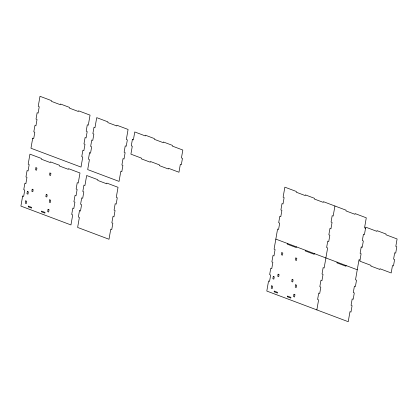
<?xml version="1.0" encoding="UTF-8"?>
<svg xmlns="http://www.w3.org/2000/svg" width="418" height="418" viewBox="0 0 418 418"><rect width="100%" height="100%" fill="white"/><g stroke="black" fill="none" stroke-linecap="round" stroke-linejoin="round"><path stroke-width="0.63" d="M287.344 243.448L287.223 244.154L296.231 247.545L296.357 246.839M305.365 250.23L305.245 250.936L314.252 254.327L314.378 253.616M316.854 309.9L318.6 299.863L317.602 299.487L318.709 293.112L319.707 293.488L320.82 287.114L319.817 286.738L320.925 280.363L321.928 280.739L323.036 274.365L322.032 273.983L323.14 267.609L324.143 267.985L327.634 247.916L326.63 247.54L327.738 241.165L328.741 241.541L329.849 235.167L328.851 234.785L329.959 228.411L330.957 228.787L332.07 222.413L331.066 222.036L332.174 215.662L333.177 216.038L334.922 206.001M337.07 262.159L336.945 262.865L345.958 266.256L346.078 265.55M365.546 228.218L364.543 227.841L366.288 217.804L355.112 213.598L354.986 214.309L345.979 210.918L346.099 210.207L323.407 201.669L323.286 202.38L314.273 198.989L314.399 198.278L305.386 194.887L305.265 195.598L296.252 192.207L296.378 191.496L284.862 187.165L283.117 197.202L284.12 197.578L283.012 203.953L282.009 203.576L280.901 209.951L281.904 210.327L280.797 216.702L279.794 216.325L278.686 222.705L279.684 223.081L278.576 229.456L277.578 229.08L274.088 249.149L275.086 249.525L273.978 255.905L272.98 255.523L271.867 261.903L272.87 262.279L271.763 268.654L270.76 268.278L269.652 274.652L270.655 275.028L269.547 281.403L268.544 281.027L266.799 291.064L348.225 321.703L349.97 311.671L350.974 312.047L352.081 305.673L351.078 305.297L352.186 298.917L353.189 299.293L354.297 292.919L353.294 292.543L354.407 286.168L355.404 286.544L356.512 280.17L355.514 279.794L359.005 259.719L360.002 260.095M275.833 239.112L357.259 269.756M22.645 196.063L20.9 206.095L70.956 224.936L72.701 214.899L71.703 214.523L72.81 208.148L73.808 208.525L74.921 202.145L73.918 201.769L75.026 195.394L76.029 195.77L77.137 189.396L76.133 189.02L77.241 182.645L78.244 183.021L79.99 172.984L68.474 168.653L68.353 169.358L59.34 165.972L59.466 165.262L50.458 161.87L50.332 162.581L41.325 159.19L41.445 158.479L29.934 154.148L28.189 164.185L29.187 164.561L28.079 170.936L27.081 170.56L25.968 176.934L26.971 177.31L25.864 183.685L24.861 183.309L23.753 189.688L24.756 190.065L23.648 196.439L22.645 196.063M32.703 138.206L30.958 148.244L81.014 167.08L82.759 157.048L81.761 156.666L82.868 150.292L83.866 150.668L84.979 144.294L83.976 143.917L85.084 137.543L86.087 137.919L87.195 131.545L86.192 131.168L87.299 124.789L88.302 125.165L90.048 115.133L78.537 110.801L78.412 111.507L69.398 108.116L69.524 107.41L60.516 104.019L60.391 104.725L51.383 101.334L51.503 100.628L39.992 96.297L38.247 106.329L39.245 106.705L38.137 113.085L37.139 112.703L36.026 119.083L37.03 119.459L35.922 125.834L34.919 125.457L33.811 131.832L34.814 132.208L33.706 138.583L32.703 138.206M25.723 200.865L25.31 203.226L26.313 203.603L26.721 201.246L25.723 200.865M27.363 191.423L26.951 193.785L27.954 194.161L28.361 191.799L27.363 191.423M28.361 206.137L28.236 206.847L31.575 208.101L31.695 207.391L28.361 206.137M32.191 189.213L31.82 191.339L32.823 191.716L33.194 189.589L32.191 189.213M35.927 167.722L35.556 169.849L36.559 170.225L36.93 168.104L35.927 167.722M41.706 211.158L41.586 211.869L44.925 213.123L45.045 212.417L41.706 211.158M46.205 194.485L45.839 196.612L46.837 196.988L47.208 194.866L46.205 194.485M49.941 173L49.575 175.126L50.573 175.503L50.944 173.376L49.941 173M48.08 209.282L47.668 211.644L48.671 212.02L49.078 209.658L48.08 209.282M49.721 199.835L49.308 202.197L50.312 202.573L50.724 200.212L49.721 199.835M79.483 210.656L78.375 217.036L79.378 217.412L77.633 227.444L108.999 239.253L110.744 229.216L111.747 229.592L112.855 223.217L111.852 222.841L112.964 216.461L113.962 216.843L115.07 210.463L114.072 210.087L115.18 203.712L116.183 204.089L117.291 197.714L116.288 197.338L118.033 187.301L106.851 183.094L106.731 183.8L97.718 180.414L97.843 179.703L86.662 175.497L84.917 185.535L83.919 185.153L82.811 191.533L83.809 191.909L82.701 198.284L81.698 197.907L80.59 204.282L81.594 204.658L80.486 211.033L79.483 210.656M89.541 152.805L88.433 159.18L89.436 159.556L87.691 169.593L119.057 181.396L120.802 171.364L121.805 171.741L122.913 165.361L121.915 164.985L123.023 158.61L124.021 158.986L125.128 152.612L124.13 152.236L125.238 145.861L126.241 146.237L127.349 139.863L126.346 139.481L128.091 129.449L116.909 125.243L116.789 125.949L107.776 122.558L107.901 121.852L96.72 117.641L94.975 127.678L93.977 127.302L92.869 133.676L93.867 134.053L92.759 140.432L91.761 140.051L90.649 146.431L91.652 146.807L90.544 153.181L89.541 152.805M132.391 139.492L131.278 145.866L132.281 146.248L130.907 154.158L141.42 158.114L141.294 158.819L150.308 162.21L150.428 161.505L159.441 164.896L159.315 165.601L168.323 168.992L168.449 168.282L178.961 172.242L180.336 164.331L181.339 164.708L182.447 158.328L181.443 157.952L182.823 150.041L172.31 146.086L172.43 145.38L163.422 141.989L163.297 142.695L154.289 139.304L154.409 138.598L145.401 135.207L145.276 135.913L134.763 131.957L133.389 139.868L132.391 139.492M271.622 285.834L271.209 288.195L272.212 288.572L272.62 286.21L271.622 285.834M273.262 276.387L272.849 278.749L273.853 279.125L274.265 276.763L273.262 276.387M274.26 291.106L274.135 291.811L277.474 293.07L277.594 292.36L274.26 291.106M278.09 274.182L277.719 276.303L278.722 276.679L279.093 274.558L278.09 274.182M281.826 252.691L281.455 254.818L282.458 255.194L282.829 253.068L281.826 252.691M287.61 296.127L287.485 296.837L290.823 298.091L290.944 297.381L287.61 296.127M292.109 279.454L291.738 281.58L292.736 281.957L293.107 279.83L292.109 279.454M295.845 257.963L295.474 260.09L296.472 260.466L296.843 258.345L295.845 257.963M293.979 294.246L293.567 296.608L294.57 296.984L294.977 294.622L293.979 294.246M295.62 284.804L295.212 287.161L296.21 287.542L296.623 285.18L295.62 284.804M361.22 246.97L360.112 253.345L361.11 253.721L359.82 261.161L370.996 265.367L370.876 266.073L379.884 269.464L380.009 268.758L391.191 272.964L392.481 265.524L393.484 265.9L394.592 259.526L393.589 259.15L394.696 252.775L395.7 253.151L396.807 246.777L395.804 246.401L397.1 238.96L385.918 234.754L386.044 234.043L377.036 230.652L376.911 231.363L365.729 227.157L364.439 234.592L363.435 234.216L362.328 240.596L363.331 240.972L362.223 247.346L361.22 246.97"/></g></svg>
